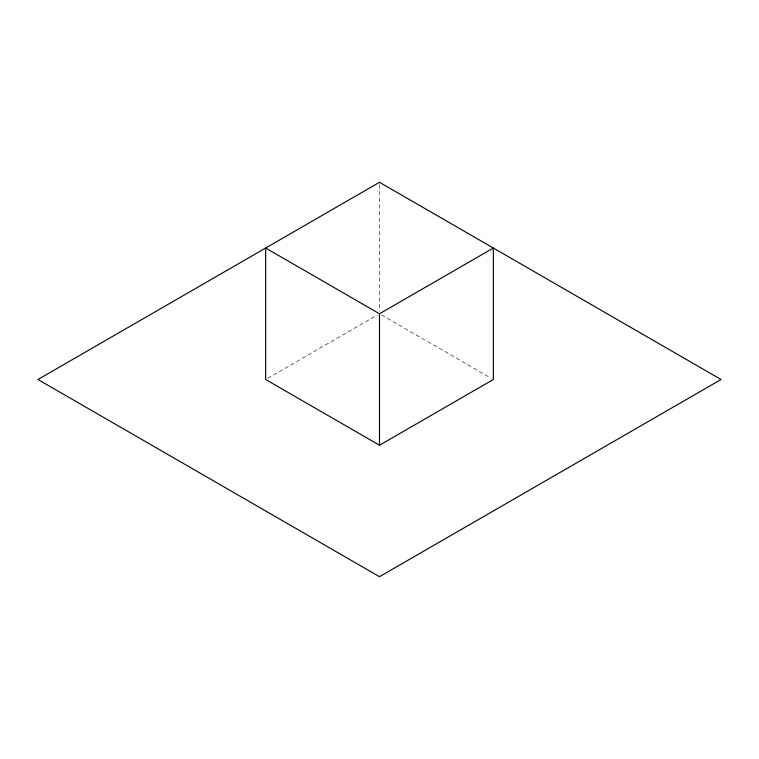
<?xml version="1.0" encoding="UTF-8"?>
<svg xmlns="http://www.w3.org/2000/svg" width="759" height="759" viewBox="0 0 759 759"><rect width="100%" height="100%" fill="white"/><g stroke="black" fill="none" stroke-linecap="round" stroke-linejoin="round"><path stroke-width="0.57" stroke-dasharray="3.79 2.85" d="M267.699 378.314L377.451 314.957M381.549 314.957L491.301 378.314M379.5 184.674L379.5 311.399"/><path stroke-width="1.14" d="M379.5 313.771L493.35 248.041L493.35 379.5L379.5 445.229L265.65 379.5L265.65 248.041L379.5 313.771L379.5 445.229M379.5 182.302L37.95 379.5L379.5 576.698L721.05 379.5L379.5 182.302"/></g></svg>
